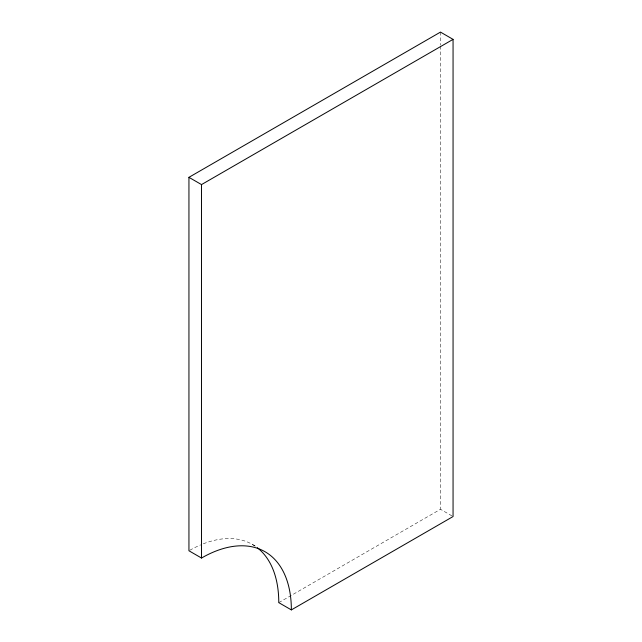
<?xml version="1.0" encoding="UTF-8"?>
<svg xmlns="http://www.w3.org/2000/svg" width="642" height="642" viewBox="0 0 642 642"><rect width="100%" height="100%" fill="white"/><g stroke="black" fill="none" stroke-linecap="round" stroke-linejoin="round"><path stroke-width="0.48" stroke-dasharray="3.21 2.41" d="M278.78 602.637L440.484 509.283L452.225 516.056M252.467 544.48L255.821 546.414M440.484 32.1L440.484 45.133M440.484 46.136L440.484 509.283M203.345 543.798A127.044 73.349 -60 0 1 255.701 546.551M189.775 550.29A127.044 73.349 -60 0 1 200.665 544.889"/><path stroke-width="0.96" d="M291.356 609.9A127.044 73.349 -60 0 0 201.516 558.034L188.941 550.772L188.941 177.328L440.484 32.1L453.059 39.363L453.059 516.537L291.356 609.9L278.78 602.637A127.044 73.349 -60 0 0 257.257 547.698M188.941 177.328L201.516 184.591L453.059 39.363M201.516 184.591L201.516 558.034"/></g></svg>
